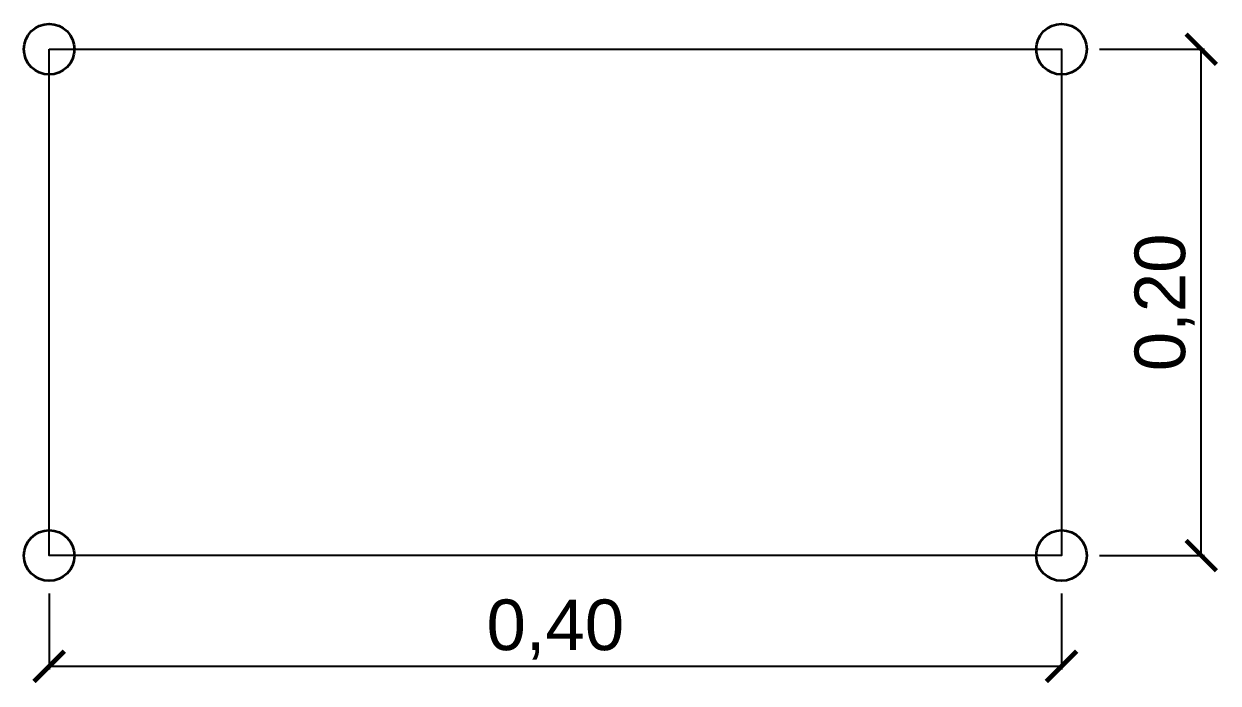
# Model space of a CAD drawing. Header units: millimetres. Extents: x 11 to 1331, y -149 to 22.
# Drawn here: x 640.568 to 645.287, y -117.047 to -114.443 of the extents above; entities that cross this region are included whole.
import ezdxf

# ---------------------------------------------------------------- set-up
doc = ezdxf.new("R2010")
doc.units = ezdxf.units.MM
doc.header["$LTSCALE"] = 0.1
doc.header["$MEASUREMENT"] = 0
doc.header["$PDMODE"] = 3
doc.header["$PDSIZE"] = 0.1
doc.layers.get('DEFPOINTS').update_dxf_attribs({"color": 1})
for name, color, linetype, lineweight in [('00_EST_COL_DIAG', 1, 'Continuous', 25), ('00_EST_Columna', 3, 'Continuous', 35), ('00_EST_Cotas', 6, 'Continuous', 9)]:
    doc.layers.add(name, color=color, linetype=linetype, lineweight=lineweight)
doc.styles.add('Arial20', font='arial.ttf', dxfattribs={"height": 0.2})
doc.dimstyles.new('Cota 1-100-Andres', dxfattribs={"dimtxt": 0.2, "dimasz": 0.12, "dimexe": 0.012, "dimexo": 0.15, "dimgap": 0.025, "dimtad": 1, "dimzin": 0, "dimtxsty": 'Arial20', "dimblk1": 'ARCHTICK', "dimblk2": 'ARCHTICK', "dimsah": 1, "dimcen": 0.09, "dimclrd": 256, "dimclre": 256, "dimclrt": 256, "dimazin": 0, "dimtfac": 1, "dimtofl": 0, "dimtmove": 0, "dimatfit": 3, "dimldrblk": 'ARCHTICK', "dimfxl": 1, "dimtolj": 1, "dimtzin": 0, "dimarcsym": 0})

# ---------------------------------------------------------------- blocks, each defined once
blk = doc.blocks.new('_ARCHTICK')
at = {"color": 0, "linetype": 'ByBlock', "const_width": 0.15}
blk.add_lwpolyline([(-0.5, -0.5), (0.5, 0.5)], dxfattribs=at)
blk = doc.blocks.new('*D126')
at = {"layer": '00_EST_Cotas', "lineweight": -2, "transparency": 16777216}
for p, q in [((640.668, -116.693), (640.668, -116.9923)), ((644.668, -116.693), (644.668, -116.9923)), ((640.668, -116.9803), (644.668, -116.9803))]:
    blk.add_line(p, q, dxfattribs=at)
at = {"layer": 'DEFPOINTS', "color": 0, "transparency": 16777216}
for p in [(640.668, -116.543), (644.668, -116.543), (644.668, -116.9803)]:
    blk.add_point(p, dxfattribs=at)
at = {"layer": '00_EST_Cotas', "lineweight": -2, "transparency": 16777216, "xscale": 0.12, "yscale": 0.12, "zscale": 0.12, "rotation": 180}
blk.add_blockref('_ARCHTICK', (640.668, -116.9803), dxfattribs=at)
at = {"layer": '00_EST_Cotas', "lineweight": -2, "transparency": 16777216, "xscale": 0.12, "yscale": 0.12, "zscale": 0.12}
blk.add_blockref('_ARCHTICK', (644.668, -116.9803), dxfattribs=at)
at = {"layer": '00_EST_Cotas', "transparency": 16777216, "insert": (642.668, -116.8351), "char_height": 0.2, "attachment_point": 5, "style": 'Arial20'}
blk.add_mtext('\\A1;0,40', dxfattribs=at)
blk = doc.blocks.new('*D127')
at = {"layer": '00_EST_Cotas', "lineweight": -2, "transparency": 16777216}
for p, q in [((644.818, -114.543), (645.2323, -114.543)), ((645.2203, -116.543), (645.2203, -114.543)), ((644.818, -116.543), (645.2323, -116.543))]:
    blk.add_line(p, q, dxfattribs=at)
at = {"layer": 'DEFPOINTS', "color": 0, "transparency": 16777216}
for p in [(644.668, -114.543), (645.2203, -114.543), (644.668, -116.543)]:
    blk.add_point(p, dxfattribs=at)
at = {"layer": '00_EST_Cotas', "lineweight": -2, "transparency": 16777216, "xscale": 0.12, "yscale": 0.12, "zscale": 0.12}
for p, rotation in [((645.2203, -114.543), 90), ((645.2203, -116.543), 270)]:
    blk.add_blockref('_ARCHTICK', p, dxfattribs=dict(at, rotation=rotation))
at = {"layer": '00_EST_Cotas', "transparency": 16777216, "insert": (645.0751, -115.543), "char_height": 0.2, "attachment_point": 5, "rotation": 90, "style": 'Arial20'}
blk.add_mtext('\\A1;0,20', dxfattribs=at)

msp = doc.modelspace()

# ---------------------------------------------------------------- linework, layer by layer
at = {"layer": '00_EST_COL_DIAG'}
msp.add_lwpolyline([(640.668, -114.543), (644.668, -114.543), (644.668, -116.543), (640.668, -116.543)], close=True, dxfattribs=at)
at = {"layer": '00_EST_Columna'}
for centre in [(640.668, -114.543), (644.668, -114.543), (640.668, -116.543), (644.668, -116.543)]:
    msp.add_circle(centre, 0.1, dxfattribs=at)

# ---------------------------------------------------------------- dimensions: what is measured, and where the dimension line sits
at = {"layer": '00_EST_Cotas'}
dim = msp.add_linear_dim(base=(645.2203, -114.543), p1=(644.668, -116.543), p2=(644.668, -114.543), angle=90, text='0,20', dimstyle='Cota 1-100-Andres', dxfattribs=at)
dim.commit()
dim.dimension.update_dxf_attribs({"geometry": '*D127', "text_midpoint": (645.0751, -115.543)})
dim = msp.add_linear_dim(base=(644.668, -116.9803), p1=(640.668, -116.543), p2=(644.668, -116.543), text='0,40', dimstyle='Cota 1-100-Andres', dxfattribs=at)
dim.commit()
dim.dimension.update_dxf_attribs({"geometry": '*D126', "text_midpoint": (642.668, -116.8351)})

doc.saveas('drawing.dxf')
